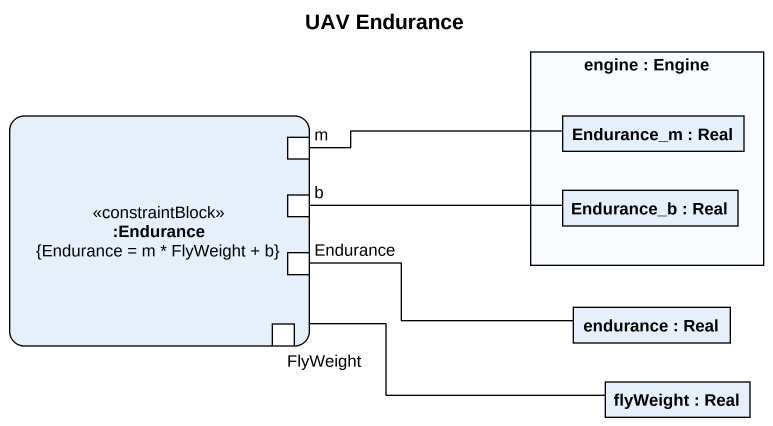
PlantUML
@startuml
title UAV Endurance
rectangle "engine : Engine" as engine {
  rectangle "Endurance_m : Real" as Endurance_m
  rectangle "Endurance_b : Real" as Endurance_b
}
rectangle ":Endurance\n{Endurance = m * FlyWeight + b}" as Endurance <<constraintBlock>> {
  port m
  port b
  port "Endurance" as Endurance_2
  port FlyWeight
}
rectangle "endurance : Real" as endurance
rectangle "flyWeight : Real" as flyWeight
m -right- Endurance_m
b -right- Endurance_b
Endurance_2 -right- endurance
FlyWeight -right- flyWeight
@enduml
